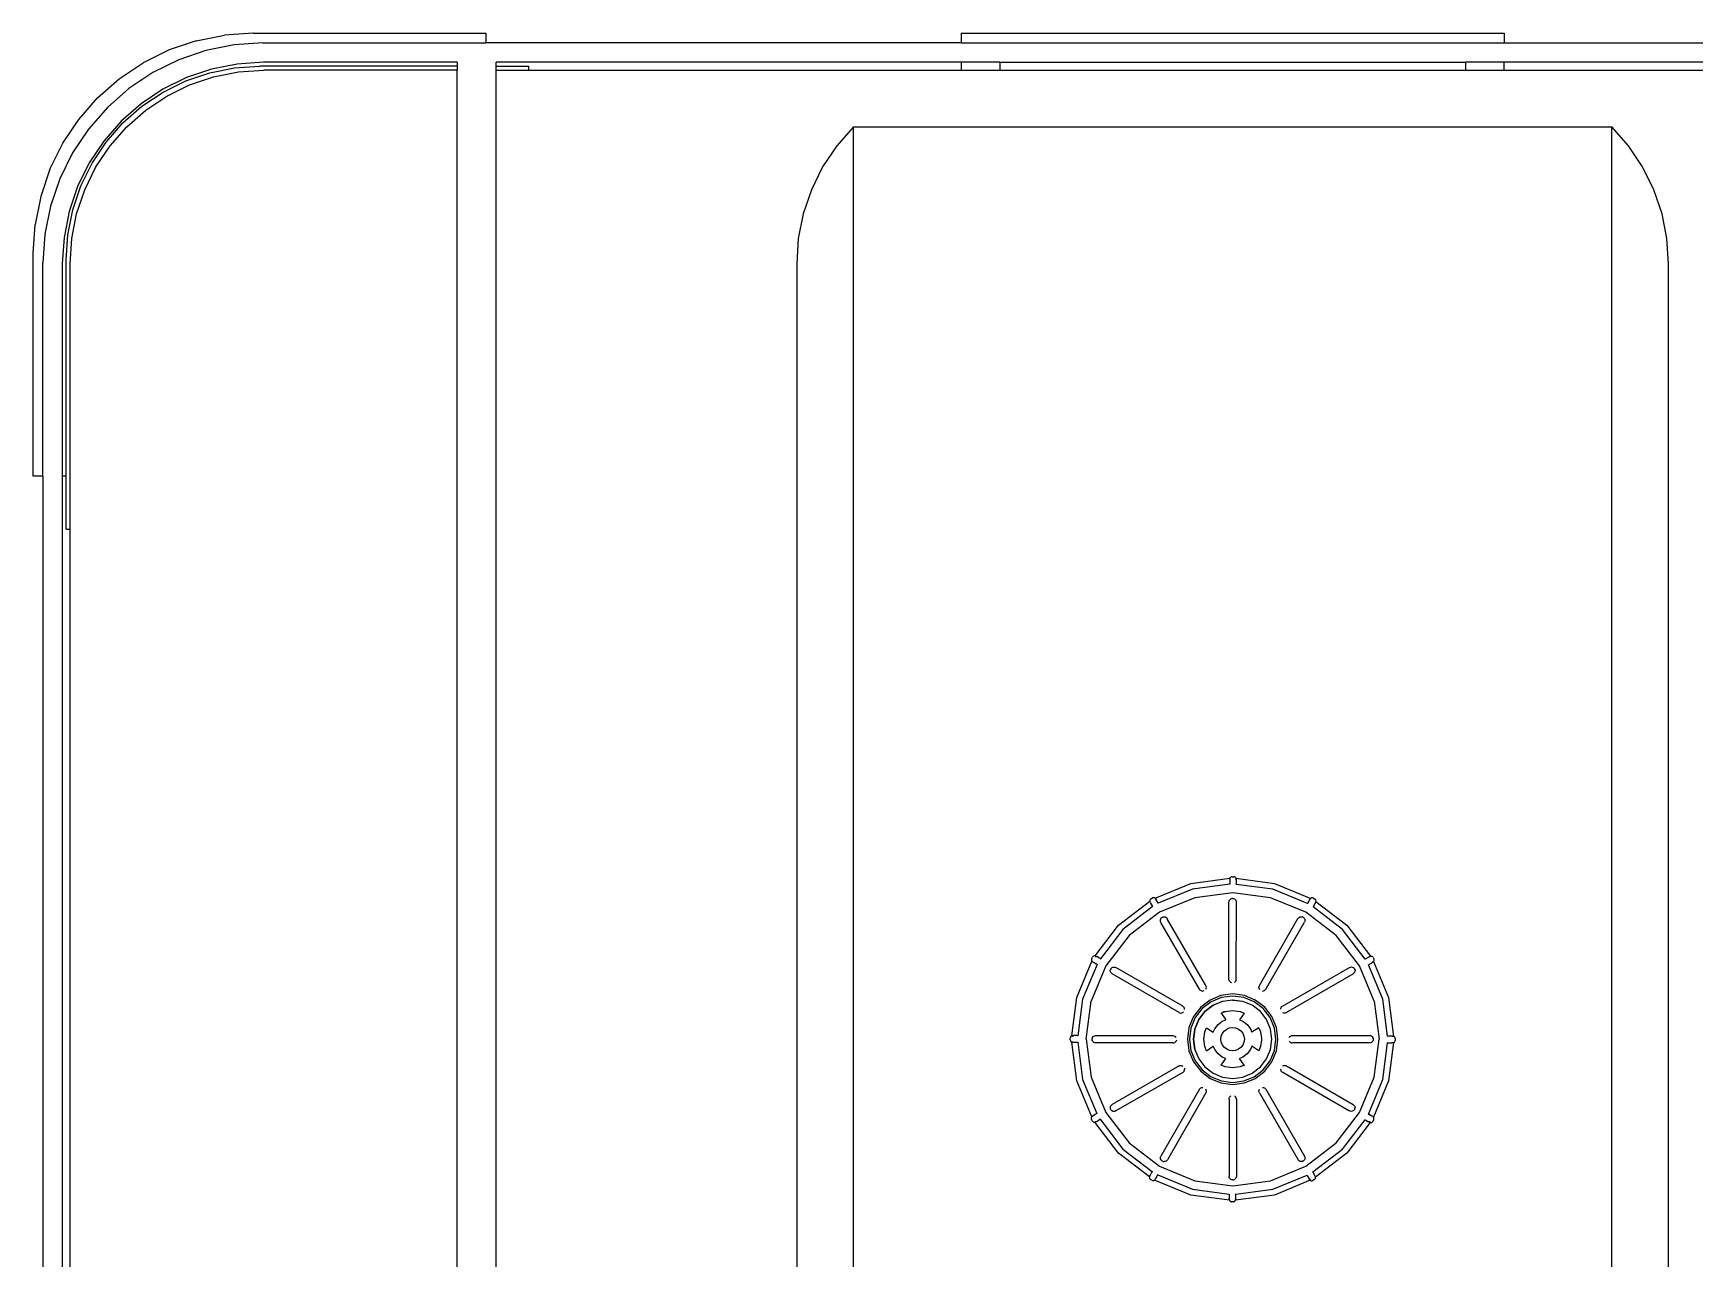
# Model space of a CAD drawing. Header units: metres. Extents: x -1.9 to 9.2, y 0.3 to 7.4.
# Drawn here: x 4.54 to 5.398, y 1.697 to 2.329 of the extents above; entities that cross this region are included whole.
import ezdxf

# ---------------------------------------------------------------- set-up
doc = ezdxf.new("R2010")
doc.units = ezdxf.units.M
doc.layers.add('Furniture', color=136, linetype='Continuous', lineweight=25, true_color=0x008080)

# ---------------------------------------------------------------- blocks, each defined once
blk = doc.blocks.new('Furniture - IBC')
at = {"layer": 'Furniture'}
for p, q in [((0.32457, 1.2252), (0.33914, 1.2281)), ((0.35396, 1.22907), (0.33914, 1.2281)), ((0.35396, 1.22907), (0.47396, 1.22907)), ((0.47396, 1.22907), (0.47396, 1.22407)), ((0.71928, 1.22907), (0.71928, 1.22407)), ((0.71928, 1.22907), (0.99955, 1.22907)), ((0.99955, 1.22907), (0.99955, 1.22407)), ((0.31051, 1.22043), (0.29719, 1.21386)), ((0.32457, 1.2252), (0.31051, 1.22043)), ((0.32957, 1.2202), (0.31551, 1.21543)), ((0.34414, 1.2231), (0.32957, 1.2202)), ((0.35896, 1.22407), (0.34414, 1.2231)), ((0.35896, 1.22407), (0.47396, 1.22407)), ((0.71928, 1.22407), (0.47396, 1.22407)), ((0.71928, 1.22407), (0.99955, 1.22407)), ((0.99955, 1.22407), (1.24487, 1.22407)), ((0.28484, 1.20561), (0.29719, 1.21386)), ((0.31551, 1.21543), (0.30219, 1.20886)), ((0.3324, 1.21053), (0.31954, 1.20616)), ((0.33153, 1.20866), (0.34436, 1.21121)), ((0.34573, 1.21318), (0.3324, 1.21053)), ((0.33353, 1.20666), (0.34636, 1.20921)), ((0.34436, 1.21121), (0.35742, 1.21207)), ((0.35928, 1.21407), (0.34573, 1.21318)), ((0.34636, 1.20921), (0.35942, 1.21007)), ((0.45928, 1.21207), (0.35742, 1.21207)), ((0.45928, 1.21407), (0.35928, 1.21407)), ((0.45928, 1.21007), (0.35942, 1.21007)), ((0.45928, 1.21407), (0.45928, 1.21207)), ((0.45928, 1.21207), (0.45928, 1.21007)), ((0.45928, 0.21007), (0.45928, 1.21007)), ((0.71928, 1.21407), (0.47928, 1.21407)), ((0.47928, 1.21207), (0.47928, 1.21407)), ((0.47928, 1.21207), (0.49622, 1.21207)), ((0.47928, 1.21007), (0.47928, 1.21207)), ((0.47928, 1.21007), (0.49622, 1.21007)), ((0.47928, 0.21007), (0.47928, 1.21007)), ((0.49622, 1.21007), (0.49622, 1.21207)), ((0.49622, 1.21007), (0.71928, 1.21007)), ((0.71928, 1.21407), (0.71928, 1.21007)), ((0.73928, 1.21407), (0.71928, 1.21407)), ((0.71928, 1.21007), (0.73928, 1.21007)), ((0.73928, 1.21407), (0.97955, 1.21407)), ((0.73928, 1.21407), (0.73928, 1.21007)), ((0.73928, 1.21007), (0.97955, 1.21007)), ((0.97955, 1.21407), (0.97955, 1.21007)), ((0.99955, 1.21407), (0.97955, 1.21407)), ((0.97955, 1.21007), (0.99955, 1.21007)), ((0.99955, 1.21007), (0.99955, 1.21407)), ((1.23955, 1.21407), (0.99955, 1.21407)), ((0.99955, 1.21007), (1.22262, 1.21007)), ((0.27367, 1.19581), (0.28484, 1.20561)), ((0.28984, 1.20061), (0.27867, 1.19081)), ((0.30219, 1.20886), (0.28984, 1.20061)), ((0.31954, 1.20616), (0.30735, 1.20015)), ((0.30742, 1.19867), (0.31915, 1.20446)), ((0.30942, 1.19667), (0.32115, 1.20246)), ((0.31915, 1.20446), (0.33153, 1.20866)), ((0.32115, 1.20246), (0.33353, 1.20666)), ((0.26388, 1.18465), (0.27367, 1.19581)), ((0.29605, 1.1926), (0.28584, 1.18365)), ((0.30735, 1.20015), (0.29605, 1.1926)), ((0.29654, 1.1914), (0.30742, 1.19867)), ((0.29854, 1.1894), (0.30942, 1.19667)), ((0.25563, 1.1723), (0.26388, 1.18465)), ((0.27867, 1.19081), (0.26888, 1.17965)), ((0.28584, 1.18365), (0.27688, 1.17343)), ((0.28671, 1.18278), (0.29654, 1.1914)), ((0.28871, 1.18078), (0.29854, 1.1894)), ((0.26888, 1.17965), (0.26063, 1.1673)), ((0.27808, 1.17294), (0.28671, 1.18278)), ((0.28008, 1.17094), (0.28871, 1.18078)), ((0.66371, 1.18078), (0.65508, 1.17094)), ((0.66371, 0.23936), (0.66371, 1.18078)), ((0.66371, 1.18078), (1.05513, 1.18078)), ((1.05513, 0.23936), (1.05513, 1.18078)), ((1.06375, 1.17094), (1.05513, 1.18078)), ((0.24906, 1.15898), (0.25563, 1.1723)), ((0.26063, 1.1673), (0.25406, 1.15398)), ((0.27688, 1.17343), (0.26933, 1.16213)), ((0.27081, 1.16207), (0.27808, 1.17294)), ((0.27281, 1.16007), (0.28008, 1.17094)), ((0.65508, 1.17094), (0.64781, 1.16007)), ((1.07102, 1.16007), (1.06375, 1.17094)), ((0.24906, 1.15898), (0.24428, 1.14491)), ((0.26933, 1.16213), (0.26332, 1.14995)), ((0.26503, 1.15034), (0.27081, 1.16207)), ((0.26703, 1.14834), (0.27281, 1.16007)), ((0.64781, 1.16007), (0.64203, 1.14834)), ((1.0768, 1.14834), (1.07102, 1.16007)), ((0.25406, 1.15398), (0.24928, 1.13991)), ((0.26332, 1.14995), (0.25895, 1.13708)), ((0.26082, 1.13795), (0.26503, 1.15034)), ((0.24428, 1.14491), (0.24139, 1.13035)), ((0.26282, 1.13595), (0.26703, 1.14834)), ((0.64203, 1.14834), (0.63782, 1.13595)), ((1.08101, 1.13595), (1.0768, 1.14834)), ((0.24928, 1.13991), (0.24639, 1.12535)), ((0.25895, 1.13708), (0.2563, 1.12376)), ((0.25827, 1.12512), (0.26082, 1.13795)), ((0.26027, 1.12312), (0.26282, 1.13595)), ((0.63782, 1.13595), (0.63527, 1.12312)), ((1.08356, 1.12312), (1.08101, 1.13595)), ((0.24042, 1.11553), (0.24139, 1.13035)), ((0.24639, 1.12535), (0.24542, 1.11053)), ((0.2563, 1.12376), (0.25542, 1.1102)), ((0.25742, 1.11207), (0.25827, 1.12512)), ((0.24042, 1.00053), (0.24042, 1.11553)), ((0.25942, 1.11007), (0.26027, 1.12312)), ((0.63527, 1.12312), (0.63442, 1.11007)), ((1.08442, 1.11007), (1.08356, 1.12312)), ((0.24542, 1.00053), (0.24542, 1.11053)), ((0.25542, 1.1102), (0.25542, 1.00053)), ((0.25742, 1.00053), (0.25742, 1.11207)), ((0.25942, 0.97327), (0.25942, 1.11007)), ((0.63442, 1.11007), (0.63442, 0.31007)), ((1.08442, 0.31007), (1.08442, 1.11007)), ((0.24542, 1.00053), (0.24042, 1.00053)), ((0.24542, 1.00053), (0.24542, 0.41961)), ((0.25742, 1.00053), (0.25542, 1.00053)), ((0.25542, 1.00053), (0.25542, 0.41961)), ((0.25742, 0.97327), (0.25742, 1.00053)), ((0.25742, 0.97327), (0.25942, 0.97327)), ((0.25942, 0.44601), (0.25942, 0.97327)), ((0.81941, 0.78279), (0.8379, 0.79045)), ((0.8379, 0.79045), (0.858, 0.7931)), ((0.85789, 0.79), (0.8387, 0.78747)), ((0.85789, 0.79259), (0.85793, 0.79292)), ((0.85789, 0.79259), (0.85789, 0.79229)), ((0.85789, 0.79229), (0.85793, 0.79219)), ((0.85793, 0.79219), (0.85789, 0.7921)), ((0.85789, 0.7921), (0.85789, 0.79)), ((0.85789, 0.79), (0.85798, 0.79001)), ((0.858, 0.7931), (0.85793, 0.79292)), ((0.85805, 0.79324), (0.858, 0.7931)), ((0.858, 0.7931), (0.85805, 0.7931)), ((0.85826, 0.79351), (0.85805, 0.79324)), ((0.85852, 0.79371), (0.85826, 0.79351)), ((0.85882, 0.79383), (0.85852, 0.79371)), ((0.85915, 0.79387), (0.85882, 0.79383)), ((0.85915, 0.79387), (0.86002, 0.79387)), ((0.86034, 0.79383), (0.86002, 0.79387)), ((0.86065, 0.79371), (0.86034, 0.79383)), ((0.86091, 0.79351), (0.86065, 0.79371)), ((0.86111, 0.79324), (0.86091, 0.79351)), ((0.86091, 0.79309), (0.86098, 0.79309)), ((0.86091, 0.79276), (0.86111, 0.7925)), ((0.86115, 0.79306), (0.86111, 0.79324)), ((0.86111, 0.7925), (0.86123, 0.79219)), ((0.86123, 0.79292), (0.86115, 0.79306)), ((0.86115, 0.79306), (0.88099, 0.79045)), ((0.86128, 0.78996), (0.86119, 0.78997)), ((0.86123, 0.79292), (0.86128, 0.79259)), ((0.86128, 0.79229), (0.86123, 0.79219)), ((0.86123, 0.79219), (0.86128, 0.7921)), ((0.86128, 0.79259), (0.86128, 0.79229)), ((0.86128, 0.7921), (0.86128, 0.78996)), ((0.88019, 0.78747), (0.86128, 0.78996)), ((0.88099, 0.79045), (0.89972, 0.78269)), ((0.80058, 0.76891), (0.81667, 0.78125)), ((0.81669, 0.78173), (0.81664, 0.78141)), ((0.81664, 0.78141), (0.81667, 0.78125)), ((0.81667, 0.78125), (0.81671, 0.78128)), ((0.81667, 0.78125), (0.8167, 0.78106)), ((0.81681, 0.78204), (0.81669, 0.78173)), ((0.81682, 0.78076), (0.8167, 0.78106)), ((0.81701, 0.7823), (0.81681, 0.78204)), ((0.81682, 0.78076), (0.81697, 0.78049)), ((0.81697, 0.78049), (0.81706, 0.78043)), ((0.81727, 0.7825), (0.81701, 0.7823)), ((0.81706, 0.78043), (0.81707, 0.78033)), ((0.81707, 0.78033), (0.81812, 0.77851)), ((0.81727, 0.7825), (0.81803, 0.78293)), ((0.81833, 0.78306), (0.81803, 0.78293)), ((0.81866, 0.7831), (0.81833, 0.78306)), ((0.81898, 0.78306), (0.81866, 0.7831)), ((0.81929, 0.78293), (0.81898, 0.78306)), ((0.81919, 0.7827), (0.81925, 0.78273)), ((0.81941, 0.78279), (0.81929, 0.78293)), ((0.81936, 0.78241), (0.81966, 0.78228)), ((0.81956, 0.78271), (0.81941, 0.78279)), ((0.81956, 0.78271), (0.81976, 0.78245)), ((0.81966, 0.78228), (0.81992, 0.78208)), ((0.81976, 0.78245), (0.81991, 0.78219)), ((0.81991, 0.78219), (0.81992, 0.78208)), ((0.81992, 0.78208), (0.82, 0.78203)), ((0.82081, 0.78063), (0.82, 0.78203)), ((0.82107, 0.78017), (0.82081, 0.78063)), ((0.8387, 0.78747), (0.82107, 0.78017)), ((0.83987, 0.78308), (0.82164, 0.77553)), ((0.85944, 0.78566), (0.83987, 0.78308)), ((0.85752, 0.78077), (0.85759, 0.78127)), ((0.85753, 0.74093), (0.85752, 0.78077)), ((0.85759, 0.78127), (0.85778, 0.78172)), ((0.85778, 0.78172), (0.85808, 0.78212)), ((0.85808, 0.78212), (0.85847, 0.78242)), ((0.85847, 0.78242), (0.85893, 0.78261)), ((0.859, 0.78262), (0.85893, 0.78261)), ((0.85897, 0.78261), (0.859, 0.78262)), ((0.85942, 0.78267), (0.859, 0.78262)), ((0.85942, 0.78267), (0.8597, 0.78264)), ((0.87901, 0.78308), (0.85944, 0.78566)), ((0.8597, 0.78264), (0.85985, 0.78262)), ((0.85992, 0.78261), (0.85985, 0.78262)), ((0.85988, 0.78261), (0.85992, 0.78261)), ((0.85992, 0.78261), (0.86037, 0.78242)), ((0.86037, 0.78242), (0.86077, 0.78212)), ((0.86077, 0.78212), (0.86107, 0.78172)), ((0.86107, 0.78172), (0.86126, 0.78127)), ((0.86126, 0.78127), (0.86133, 0.78077)), ((0.86132, 0.74093), (0.86133, 0.78077)), ((0.89725, 0.77553), (0.87901, 0.78308)), ((0.89807, 0.78006), (0.88019, 0.78747)), ((0.89912, 0.78189), (0.89807, 0.78006)), ((0.8992, 0.78194), (0.89912, 0.78189)), ((0.89921, 0.78205), (0.8992, 0.78194)), ((0.89937, 0.78231), (0.89921, 0.78205)), ((0.89937, 0.78231), (0.89957, 0.78257)), ((0.89972, 0.78269), (0.89957, 0.78257)), ((0.89984, 0.78279), (0.89972, 0.78269)), ((0.89972, 0.78269), (0.89977, 0.78267)), ((0.90014, 0.78292), (0.89984, 0.78279)), ((0.90047, 0.78296), (0.90014, 0.78292)), ((0.9008, 0.78292), (0.90047, 0.78296)), ((0.9011, 0.78279), (0.9008, 0.78292)), ((0.9011, 0.78279), (0.90185, 0.78236)), ((0.90211, 0.78216), (0.90185, 0.78236)), ((0.90207, 0.78094), (0.90211, 0.78062)), ((0.90211, 0.78062), (0.90207, 0.78029)), ((0.90215, 0.78035), (0.90207, 0.78029)), ((0.90231, 0.78189), (0.90211, 0.78216)), ((0.9023, 0.78062), (0.90215, 0.78035)), ((0.90224, 0.78124), (0.90229, 0.78119)), ((0.90243, 0.78092), (0.9023, 0.78062)), ((0.90244, 0.78159), (0.90231, 0.78189)), ((0.90243, 0.78109), (0.90248, 0.78126)), ((0.90243, 0.78092), (0.90243, 0.78109)), ((0.90243, 0.78109), (0.9183, 0.76891)), ((0.90248, 0.78126), (0.90244, 0.78159)), ((0.81812, 0.77851), (0.80276, 0.76672)), ((0.82164, 0.77553), (0.80598, 0.76351)), ((0.81812, 0.77851), (0.8182, 0.77857)), ((0.821, 0.78014), (0.82107, 0.78017)), ((0.82216, 0.77129), (0.82223, 0.77178)), ((0.82223, 0.77178), (0.82242, 0.77224)), ((0.82242, 0.77224), (0.82272, 0.77263)), ((0.82277, 0.77268), (0.82272, 0.77263)), ((0.82275, 0.77265), (0.82277, 0.77268)), ((0.82311, 0.77293), (0.82277, 0.77268)), ((0.82311, 0.77293), (0.82337, 0.77304)), ((0.82337, 0.77304), (0.82351, 0.77311)), ((0.82357, 0.77312), (0.82351, 0.77311)), ((0.82354, 0.77311), (0.82357, 0.77312)), ((0.82357, 0.77312), (0.82406, 0.77319)), ((0.82406, 0.77319), (0.82456, 0.77312)), ((0.82456, 0.77312), (0.82501, 0.77294)), ((0.82501, 0.77294), (0.82541, 0.77263)), ((0.82541, 0.77263), (0.82571, 0.77224)), ((0.84563, 0.73773), (0.82571, 0.77224)), ((0.87322, 0.73775), (0.89314, 0.77226)), ((0.89314, 0.77226), (0.89344, 0.77265)), ((0.89344, 0.77265), (0.89384, 0.77295)), ((0.89384, 0.77295), (0.8943, 0.77314)), ((0.8943, 0.77314), (0.89479, 0.77321)), ((0.89479, 0.77321), (0.89527, 0.77314)), ((0.89535, 0.77312), (0.89527, 0.77314)), ((0.89531, 0.77313), (0.89535, 0.77312)), ((0.89574, 0.77295), (0.89535, 0.77312)), ((0.89574, 0.77295), (0.89596, 0.77278)), ((0.89596, 0.77278), (0.89608, 0.7727)), ((0.89613, 0.77265), (0.89608, 0.7727)), ((0.8961, 0.77267), (0.89613, 0.77265)), ((0.89613, 0.77265), (0.89643, 0.77225)), ((0.89643, 0.77225), (0.89662, 0.7718)), ((0.89662, 0.7718), (0.89669, 0.77131)), ((0.91291, 0.76351), (0.89725, 0.77553)), ((0.89816, 0.78003), (0.89807, 0.78006)), ((0.90099, 0.77834), (0.90092, 0.77839)), ((0.90206, 0.78019), (0.90099, 0.77834)), ((0.91612, 0.76672), (0.90099, 0.77834)), ((0.90207, 0.78029), (0.90206, 0.78019)), ((0.7884, 0.75304), (0.80058, 0.76891)), ((0.80276, 0.76672), (0.79115, 0.75159)), ((0.80598, 0.76351), (0.79396, 0.74785)), ((0.82223, 0.7708), (0.82216, 0.77129)), ((0.82242, 0.77034), (0.82223, 0.7708)), ((0.84234, 0.73584), (0.82242, 0.77034)), ((0.87651, 0.73585), (0.89644, 0.77036)), ((0.89663, 0.77081), (0.89644, 0.77036)), ((0.89669, 0.77131), (0.89663, 0.77081)), ((0.92492, 0.74785), (0.91291, 0.76351)), ((0.9279, 0.75137), (0.91612, 0.76672)), ((0.9183, 0.76891), (0.93065, 0.75282)), ((0.77904, 0.73159), (0.7868, 0.75032)), ((0.78943, 0.74868), (0.78202, 0.73079)), ((0.79396, 0.74785), (0.78641, 0.72962)), ((0.78657, 0.7514), (0.78653, 0.75108)), ((0.78653, 0.75108), (0.78657, 0.75075)), ((0.7867, 0.75171), (0.78657, 0.7514)), ((0.78657, 0.75075), (0.7867, 0.75045)), ((0.7867, 0.75171), (0.78713, 0.75246)), ((0.7867, 0.75045), (0.7868, 0.75032)), ((0.7868, 0.75032), (0.78682, 0.75038)), ((0.7868, 0.75032), (0.78692, 0.75018)), ((0.78718, 0.74997), (0.78692, 0.75018)), ((0.78733, 0.75272), (0.78713, 0.75246)), ((0.78718, 0.74997), (0.78744, 0.74982)), ((0.78759, 0.75292), (0.78733, 0.75272)), ((0.78744, 0.74982), (0.78755, 0.74981)), ((0.78755, 0.74981), (0.7876, 0.74973)), ((0.7879, 0.75305), (0.78759, 0.75292)), ((0.7876, 0.74973), (0.789, 0.74892)), ((0.78822, 0.75309), (0.7879, 0.75305)), ((0.7884, 0.75304), (0.78822, 0.75309)), ((0.78826, 0.75284), (0.7883, 0.7529)), ((0.78857, 0.75304), (0.7884, 0.75304)), ((0.78855, 0.75267), (0.78887, 0.75272)), ((0.78857, 0.75304), (0.78887, 0.75291)), ((0.78887, 0.75291), (0.78914, 0.75276)), ((0.78887, 0.75272), (0.7892, 0.75267)), ((0.78942, 0.74873), (0.789, 0.74892)), ((0.78914, 0.75276), (0.7892, 0.75267)), ((0.7892, 0.75267), (0.7893, 0.75267)), ((0.79069, 0.75186), (0.7893, 0.75267)), ((0.78942, 0.74873), (0.78946, 0.74876)), ((0.78942, 0.74873), (0.78943, 0.74868)), ((0.79115, 0.75159), (0.79069, 0.75186)), ((0.7911, 0.75153), (0.79111, 0.75157)), ((0.79111, 0.75157), (0.79115, 0.75159)), ((0.79654, 0.74635), (0.79637, 0.74595)), ((0.79654, 0.74635), (0.79671, 0.74657)), ((0.79671, 0.74657), (0.79679, 0.74669)), ((0.79684, 0.74674), (0.79679, 0.74669)), ((0.79682, 0.74671), (0.79684, 0.74674)), ((0.79684, 0.74674), (0.79723, 0.74704)), ((0.79723, 0.74704), (0.79769, 0.74723)), ((0.79769, 0.74723), (0.79818, 0.7473)), ((0.79818, 0.7473), (0.79867, 0.74723)), ((0.79867, 0.74723), (0.79913, 0.74704)), ((0.83364, 0.72712), (0.79913, 0.74704)), ((0.88523, 0.72715), (0.91973, 0.74707)), ((0.91973, 0.74707), (0.92019, 0.74726)), ((0.92019, 0.74726), (0.92068, 0.74733)), ((0.92068, 0.74733), (0.92117, 0.74726)), ((0.92117, 0.74726), (0.92163, 0.74707)), ((0.92163, 0.74707), (0.92202, 0.74677)), ((0.92207, 0.74672), (0.92202, 0.74677)), ((0.92205, 0.74674), (0.92207, 0.74672)), ((0.92233, 0.74637), (0.92207, 0.74672)), ((0.92233, 0.74637), (0.92243, 0.74612)), ((0.92243, 0.74612), (0.9225, 0.74598)), ((0.93248, 0.72962), (0.92492, 0.74785)), ((0.92973, 0.75242), (0.9279, 0.75137)), ((0.92796, 0.75129), (0.9279, 0.75137)), ((0.92954, 0.74849), (0.92957, 0.74846)), ((0.93142, 0.74949), (0.92957, 0.74841)), ((0.92957, 0.74841), (0.92957, 0.74846)), ((0.93687, 0.73079), (0.92957, 0.74841)), ((0.92982, 0.75243), (0.92973, 0.75242)), ((0.92989, 0.75251), (0.92982, 0.75243)), ((0.93015, 0.75267), (0.92989, 0.75251)), ((0.93015, 0.75267), (0.93045, 0.75279)), ((0.93065, 0.75282), (0.93045, 0.75279)), ((0.9308, 0.75285), (0.93065, 0.75282)), ((0.93065, 0.75282), (0.93068, 0.75278)), ((0.93112, 0.7528), (0.9308, 0.75285)), ((0.93143, 0.75268), (0.93112, 0.7528)), ((0.93148, 0.74957), (0.93142, 0.74949)), ((0.93169, 0.75248), (0.93143, 0.75268)), ((0.93168, 0.74983), (0.93148, 0.74957)), ((0.93158, 0.74958), (0.93148, 0.74957)), ((0.93185, 0.74973), (0.93158, 0.74958)), ((0.9318, 0.75013), (0.93168, 0.74983)), ((0.93189, 0.75222), (0.93169, 0.75248)), ((0.93211, 0.74993), (0.93185, 0.74973)), ((0.93189, 0.75222), (0.93233, 0.75146)), ((0.9321, 0.7503), (0.93212, 0.75024)), ((0.93211, 0.74993), (0.93219, 0.75008)), ((0.93219, 0.75008), (0.93233, 0.7502)), ((0.93219, 0.75008), (0.93985, 0.73159)), ((0.93245, 0.75116), (0.93233, 0.75146)), ((0.93233, 0.7502), (0.93245, 0.75051)), ((0.93249, 0.75083), (0.93245, 0.75116)), ((0.93245, 0.75051), (0.93249, 0.75083)), ((0.79628, 0.74539), (0.79635, 0.74588)), ((0.79635, 0.7449), (0.79628, 0.74539)), ((0.79637, 0.74595), (0.79635, 0.74588)), ((0.79654, 0.74444), (0.79635, 0.7449)), ((0.79636, 0.74592), (0.79637, 0.74595)), ((0.79684, 0.74405), (0.79654, 0.74444)), ((0.79723, 0.74375), (0.79684, 0.74405)), ((0.83174, 0.72383), (0.79723, 0.74375)), ((0.84582, 0.73728), (0.84563, 0.73773)), ((0.85759, 0.74044), (0.85753, 0.74093)), ((0.85778, 0.73998), (0.85759, 0.74044)), ((0.85808, 0.73959), (0.85778, 0.73998)), ((0.85808, 0.73959), (0.85848, 0.73929)), ((0.85893, 0.7391), (0.85848, 0.73929)), ((0.86037, 0.73929), (0.86076, 0.73959)), ((0.86076, 0.73959), (0.86107, 0.73998)), ((0.86107, 0.73998), (0.86126, 0.74044)), ((0.86126, 0.74044), (0.86132, 0.74093)), ((0.87303, 0.73729), (0.87322, 0.73775)), ((0.88713, 0.72386), (0.92163, 0.74378)), ((0.92203, 0.74408), (0.92163, 0.74378)), ((0.92233, 0.74447), (0.92203, 0.74408)), ((0.92252, 0.74493), (0.92233, 0.74447)), ((0.92252, 0.74592), (0.9225, 0.74598)), ((0.9225, 0.74595), (0.92252, 0.74592)), ((0.92252, 0.74592), (0.92258, 0.74542)), ((0.92258, 0.74542), (0.92252, 0.74493)), ((0.77643, 0.71176), (0.77904, 0.73159)), ((0.78202, 0.73079), (0.77953, 0.71188)), ((0.78383, 0.71005), (0.78641, 0.72962)), ((0.84264, 0.73544), (0.84234, 0.73584)), ((0.84264, 0.73544), (0.84304, 0.73514)), ((0.84777, 0.73026), (0.84293, 0.72655)), ((0.84304, 0.73514), (0.8435, 0.73495)), ((0.8435, 0.73495), (0.84399, 0.73489)), ((0.84829, 0.72936), (0.84367, 0.72582)), ((0.84448, 0.73495), (0.84399, 0.73489)), ((0.84562, 0.73583), (0.84581, 0.73629)), ((0.84581, 0.73629), (0.84588, 0.73678)), ((0.84588, 0.73678), (0.84582, 0.73728)), ((0.8534, 0.7326), (0.84777, 0.73026)), ((0.85367, 0.73159), (0.84829, 0.72936)), ((0.8493, 0.72759), (0.85418, 0.72962)), ((0.85421, 0.72958), (0.84933, 0.72756)), ((0.85944, 0.73339), (0.8534, 0.7326)), ((0.85944, 0.73235), (0.85367, 0.73159)), ((0.85418, 0.72962), (0.85942, 0.73031)), ((0.85944, 0.73027), (0.85421, 0.72958)), ((0.85942, 0.73031), (0.85944, 0.73027)), ((0.86548, 0.7326), (0.85944, 0.73339)), ((0.86521, 0.73159), (0.85944, 0.73235)), ((0.86467, 0.72958), (0.85944, 0.73027)), ((0.85944, 0.73027), (0.86465, 0.72962)), ((0.86465, 0.72962), (0.86467, 0.72958)), ((0.86953, 0.72759), (0.86467, 0.72958)), ((0.87059, 0.72936), (0.86521, 0.73159)), ((0.87111, 0.73026), (0.86548, 0.7326)), ((0.87521, 0.72582), (0.87059, 0.72936)), ((0.87595, 0.72655), (0.87111, 0.73026)), ((0.87297, 0.7368), (0.87303, 0.73729)), ((0.87304, 0.73631), (0.87297, 0.7368)), ((0.87323, 0.73585), (0.87304, 0.73631)), ((0.87352, 0.73546), (0.87323, 0.73585)), ((0.87486, 0.73491), (0.87536, 0.73497)), ((0.87536, 0.73497), (0.87582, 0.73516)), ((0.87582, 0.73516), (0.87621, 0.73546)), ((0.87621, 0.73546), (0.87651, 0.73585)), ((0.93248, 0.72962), (0.93505, 0.71005)), ((0.93939, 0.7116), (0.93687, 0.73079)), ((0.93985, 0.73159), (0.94249, 0.71149)), ((0.83174, 0.72383), (0.8322, 0.72364)), ((0.8322, 0.72364), (0.83269, 0.72358)), ((0.83269, 0.72358), (0.83318, 0.72364)), ((0.83318, 0.72364), (0.83364, 0.72384)), ((0.83364, 0.72712), (0.83403, 0.72682)), ((0.83403, 0.72413), (0.83364, 0.72384)), ((0.83433, 0.72642), (0.83403, 0.72682)), ((0.83452, 0.72596), (0.83433, 0.72642)), ((0.83458, 0.72547), (0.83452, 0.72596)), ((0.83923, 0.72172), (0.83689, 0.71609)), ((0.84012, 0.7212), (0.8379, 0.71582)), ((0.84293, 0.72655), (0.83923, 0.72172)), ((0.84367, 0.72582), (0.84012, 0.7212)), ((0.84189, 0.72019), (0.84511, 0.72438)), ((0.84514, 0.72434), (0.84193, 0.72016)), ((0.84511, 0.72438), (0.8493, 0.72759)), ((0.84933, 0.72756), (0.84514, 0.72434)), ((0.85347, 0.72352), (0.85558, 0.72439)), ((0.85347, 0.72352), (0.85586, 0.72004)), ((0.85436, 0.72407), (0.85513, 0.72429)), ((0.85492, 0.72431), (0.85555, 0.72448)), ((0.85549, 0.72454), (0.85553, 0.72455)), ((0.85558, 0.72439), (0.85942, 0.7249)), ((0.85942, 0.7249), (0.86325, 0.72439)), ((0.86536, 0.72352), (0.86298, 0.72004)), ((0.86325, 0.72439), (0.86536, 0.72352)), ((0.86955, 0.72756), (0.86953, 0.72759)), ((0.87373, 0.72438), (0.86955, 0.72756)), ((0.87374, 0.72434), (0.87373, 0.72438)), ((0.87694, 0.72019), (0.87374, 0.72434)), ((0.87876, 0.7212), (0.87521, 0.72582)), ((0.87966, 0.72172), (0.87595, 0.72655)), ((0.88099, 0.71582), (0.87876, 0.7212)), ((0.88199, 0.71609), (0.87966, 0.72172)), ((0.88428, 0.7255), (0.88435, 0.72599)), ((0.88435, 0.72599), (0.88453, 0.72645)), ((0.88453, 0.72645), (0.88484, 0.72685)), ((0.88484, 0.72685), (0.88523, 0.72715)), ((0.88523, 0.72387), (0.88569, 0.72367)), ((0.88569, 0.72367), (0.88618, 0.72361)), ((0.88618, 0.72361), (0.88667, 0.72367)), ((0.88667, 0.72367), (0.88713, 0.72386)), ((0.77643, 0.71176), (0.77624, 0.71172)), ((0.77657, 0.71184), (0.77643, 0.71176)), ((0.77657, 0.71184), (0.77689, 0.71189)), ((0.77689, 0.71189), (0.7772, 0.71189)), ((0.77699, 0.71172), (0.7773, 0.71184)), ((0.7772, 0.71189), (0.7773, 0.71184)), ((0.7773, 0.71184), (0.77738, 0.71189)), ((0.779, 0.71189), (0.77738, 0.71189)), ((0.77953, 0.71188), (0.779, 0.71189)), ((0.77953, 0.71188), (0.77952, 0.7118)), ((0.78777, 0.71168), (0.78822, 0.71187)), ((0.78822, 0.71187), (0.78871, 0.71193)), ((0.78871, 0.71193), (0.82856, 0.71193)), ((0.82856, 0.71193), (0.82905, 0.71186)), ((0.82905, 0.71186), (0.82951, 0.71167)), ((0.83689, 0.71609), (0.8361, 0.71005)), ((0.8379, 0.71582), (0.83714, 0.71005)), ((0.83918, 0.71007), (0.83987, 0.71531)), ((0.83991, 0.71528), (0.83922, 0.71005)), ((0.83987, 0.71531), (0.84189, 0.72019)), ((0.84193, 0.72016), (0.83991, 0.71528)), ((0.84459, 0.71007), (0.84509, 0.71391)), ((0.84509, 0.71391), (0.84596, 0.71601)), ((0.84596, 0.71601), (0.84944, 0.71363)), ((0.84944, 0.71363), (0.85018, 0.7154)), ((0.85018, 0.7154), (0.85187, 0.71761)), ((0.85187, 0.71761), (0.85408, 0.71931)), ((0.85358, 0.71163), (0.85418, 0.71309)), ((0.85408, 0.71931), (0.85586, 0.72004)), ((0.85418, 0.71309), (0.85514, 0.71434)), ((0.85514, 0.71434), (0.85639, 0.7153)), ((0.85639, 0.7153), (0.85785, 0.7159)), ((0.85785, 0.7159), (0.85942, 0.71611)), ((0.85942, 0.71611), (0.86098, 0.7159)), ((0.86098, 0.7159), (0.86244, 0.7153)), ((0.86244, 0.7153), (0.86369, 0.71434)), ((0.86298, 0.72004), (0.86475, 0.71931)), ((0.86369, 0.71434), (0.86465, 0.71309)), ((0.86465, 0.71309), (0.86525, 0.71163)), ((0.86475, 0.71931), (0.86696, 0.71761)), ((0.86696, 0.71761), (0.86866, 0.7154)), ((0.86866, 0.7154), (0.86939, 0.71363)), ((0.87287, 0.71601), (0.86939, 0.71363)), ((0.87287, 0.71601), (0.87374, 0.71391)), ((0.87374, 0.71391), (0.87423, 0.71037)), ((0.87695, 0.72016), (0.87694, 0.72019)), ((0.87896, 0.71531), (0.87695, 0.72016)), ((0.87897, 0.71528), (0.87896, 0.71531)), ((0.87966, 0.71005), (0.87897, 0.71528)), ((0.88175, 0.71005), (0.88099, 0.71582)), ((0.88278, 0.71005), (0.88199, 0.71609)), ((0.88937, 0.71171), (0.88983, 0.7119)), ((0.88983, 0.7119), (0.89032, 0.71196)), ((0.89032, 0.71196), (0.93017, 0.71197)), ((0.93017, 0.71197), (0.93066, 0.7119)), ((0.93066, 0.7119), (0.93112, 0.71171)), ((0.77566, 0.71095), (0.77561, 0.71062)), ((0.77561, 0.70975), (0.77561, 0.71062)), ((0.77561, 0.70975), (0.77566, 0.70943)), ((0.77578, 0.71126), (0.77566, 0.71095)), ((0.77566, 0.70943), (0.77578, 0.70912)), ((0.77598, 0.71152), (0.77578, 0.71126)), ((0.77578, 0.70912), (0.77598, 0.70886)), ((0.77624, 0.71172), (0.77598, 0.71152)), ((0.77598, 0.70886), (0.77624, 0.70866)), ((0.77624, 0.70866), (0.77639, 0.70861)), ((0.77639, 0.70861), (0.77638, 0.70866)), ((0.77904, 0.6885), (0.77639, 0.70861)), ((0.77639, 0.70861), (0.77657, 0.70854)), ((0.7764, 0.71152), (0.7764, 0.71159)), ((0.77689, 0.70849), (0.77657, 0.70854)), ((0.77673, 0.71152), (0.77699, 0.71172)), ((0.77689, 0.70849), (0.7772, 0.70849)), ((0.7772, 0.70849), (0.7773, 0.70854)), ((0.7773, 0.70854), (0.77738, 0.70849)), ((0.77738, 0.70849), (0.77949, 0.70849)), ((0.77949, 0.70849), (0.77948, 0.70859)), ((0.77949, 0.70849), (0.78202, 0.6893)), ((0.78383, 0.71005), (0.78641, 0.69048)), ((0.78682, 0.71003), (0.78685, 0.71031)), ((0.78682, 0.71003), (0.78686, 0.7096)), ((0.78685, 0.71031), (0.78686, 0.71046)), ((0.78688, 0.71052), (0.78686, 0.71046)), ((0.78686, 0.7096), (0.78688, 0.70953)), ((0.78688, 0.70958), (0.78686, 0.7096)), ((0.78688, 0.71052), (0.78707, 0.71098)), ((0.78688, 0.71049), (0.78688, 0.71052)), ((0.78707, 0.70908), (0.78688, 0.70953)), ((0.78707, 0.71098), (0.78737, 0.71138)), ((0.78737, 0.70869), (0.78707, 0.70908)), ((0.78737, 0.71138), (0.78777, 0.71168)), ((0.78777, 0.70838), (0.78737, 0.70869)), ((0.78822, 0.70819), (0.78777, 0.70838)), ((0.78871, 0.70813), (0.78822, 0.70819)), ((0.82856, 0.70813), (0.78871, 0.70813)), ((0.82856, 0.70813), (0.82905, 0.7082)), ((0.82905, 0.7082), (0.82951, 0.70839)), ((0.82951, 0.71167), (0.8299, 0.71137)), ((0.82951, 0.70839), (0.8299, 0.70869)), ((0.8302, 0.71098), (0.8299, 0.71137)), ((0.8299, 0.70869), (0.8302, 0.70909)), ((0.83039, 0.70954), (0.8302, 0.70909)), ((0.8361, 0.71005), (0.83689, 0.70401)), ((0.83689, 0.70401), (0.83923, 0.69838)), ((0.83714, 0.71005), (0.8379, 0.70427)), ((0.8379, 0.70427), (0.84012, 0.6989)), ((0.83922, 0.71005), (0.83918, 0.71007)), ((0.83922, 0.71005), (0.83991, 0.70482)), ((0.83987, 0.70483), (0.83922, 0.71005)), ((0.83991, 0.70482), (0.83987, 0.70483)), ((0.83991, 0.70482), (0.84189, 0.69995)), ((0.84509, 0.70623), (0.84459, 0.71007)), ((0.84596, 0.70413), (0.84509, 0.70623)), ((0.84596, 0.70413), (0.84944, 0.70651)), ((0.85018, 0.70473), (0.84944, 0.70651)), ((0.85187, 0.70252), (0.85018, 0.70473)), ((0.85337, 0.71007), (0.85358, 0.71163)), ((0.85358, 0.7085), (0.85337, 0.71007)), ((0.85418, 0.70705), (0.85358, 0.7085)), ((0.85514, 0.7058), (0.85418, 0.70705)), ((0.85639, 0.70484), (0.85514, 0.7058)), ((0.85785, 0.70423), (0.85639, 0.70484)), ((0.85942, 0.70403), (0.85785, 0.70423)), ((0.86098, 0.70423), (0.85942, 0.70403)), ((0.86244, 0.70484), (0.86098, 0.70423)), ((0.86369, 0.7058), (0.86244, 0.70484)), ((0.86465, 0.70705), (0.86369, 0.7058)), ((0.86525, 0.7085), (0.86465, 0.70705)), ((0.86525, 0.71163), (0.86546, 0.71007)), ((0.86546, 0.71007), (0.86525, 0.7085)), ((0.86866, 0.70473), (0.86696, 0.70252)), ((0.86939, 0.70651), (0.86866, 0.70473)), ((0.87287, 0.70413), (0.86939, 0.70651)), ((0.87374, 0.70623), (0.87287, 0.70413)), ((0.87423, 0.70976), (0.87374, 0.70623)), ((0.87423, 0.71037), (0.87423, 0.71022)), ((0.87423, 0.71022), (0.87425, 0.71007)), ((0.87425, 0.71007), (0.87423, 0.70991)), ((0.87423, 0.70991), (0.87423, 0.70976)), ((0.87695, 0.69994), (0.87897, 0.70482)), ((0.87876, 0.6989), (0.88099, 0.70427)), ((0.87897, 0.70482), (0.87966, 0.71005)), ((0.87966, 0.69838), (0.88199, 0.70401)), ((0.88099, 0.70427), (0.88175, 0.71005)), ((0.88199, 0.70401), (0.88278, 0.71005)), ((0.88868, 0.71101), (0.88898, 0.7114)), ((0.88898, 0.70873), (0.88868, 0.70912)), ((0.88898, 0.7114), (0.88937, 0.71171)), ((0.88898, 0.70873), (0.88937, 0.70842)), ((0.88937, 0.70842), (0.88983, 0.70823)), ((0.88983, 0.70823), (0.89032, 0.70817)), ((0.93017, 0.70816), (0.89032, 0.70817)), ((0.93066, 0.70823), (0.93017, 0.70816)), ((0.93112, 0.70842), (0.93066, 0.70823)), ((0.93112, 0.71171), (0.93151, 0.71141)), ((0.93151, 0.70872), (0.93112, 0.70842)), ((0.93151, 0.71141), (0.93181, 0.71102)), ((0.93181, 0.70911), (0.93151, 0.70872)), ((0.932, 0.71056), (0.93181, 0.71102)), ((0.932, 0.70957), (0.93181, 0.70911)), ((0.93202, 0.71049), (0.932, 0.71056)), ((0.932, 0.71052), (0.93202, 0.71049)), ((0.932, 0.70957), (0.93202, 0.70964)), ((0.932, 0.70961), (0.932, 0.70957)), ((0.93206, 0.71006), (0.93202, 0.71049)), ((0.93203, 0.70979), (0.93202, 0.70964)), ((0.93206, 0.71006), (0.93203, 0.70979)), ((0.93248, 0.69048), (0.93505, 0.71005)), ((0.93687, 0.6893), (0.93936, 0.70822)), ((0.93936, 0.70822), (0.93937, 0.7083)), ((0.93936, 0.70822), (0.93988, 0.70821)), ((0.93939, 0.7116), (0.93941, 0.71151)), ((0.9415, 0.7116), (0.93939, 0.7116)), ((0.94246, 0.70834), (0.93985, 0.6885)), ((0.93988, 0.70821), (0.9415, 0.70821)), ((0.94158, 0.71156), (0.9415, 0.7116)), ((0.94158, 0.70825), (0.9415, 0.70821)), ((0.94168, 0.7116), (0.94158, 0.71156)), ((0.94189, 0.70838), (0.94158, 0.70825)), ((0.94168, 0.70821), (0.94158, 0.70825)), ((0.94199, 0.7116), (0.94168, 0.7116)), ((0.94199, 0.70821), (0.94168, 0.70821)), ((0.94215, 0.70858), (0.94189, 0.70838)), ((0.94199, 0.7116), (0.94231, 0.71156)), ((0.94231, 0.70825), (0.94199, 0.70821)), ((0.94249, 0.71149), (0.94231, 0.71156)), ((0.94231, 0.70825), (0.94246, 0.70834)), ((0.94246, 0.70834), (0.94264, 0.70838)), ((0.94249, 0.70858), (0.94248, 0.70852)), ((0.94249, 0.71149), (0.9425, 0.71143)), ((0.94264, 0.71143), (0.94249, 0.71149)), ((0.9429, 0.71123), (0.94264, 0.71143)), ((0.94264, 0.70838), (0.9429, 0.70858)), ((0.9431, 0.71097), (0.9429, 0.71123)), ((0.9429, 0.70858), (0.9431, 0.70884)), ((0.94322, 0.71067), (0.9431, 0.71097)), ((0.9431, 0.70884), (0.94322, 0.70914)), ((0.94327, 0.71034), (0.94322, 0.71067)), ((0.94322, 0.70914), (0.94327, 0.70947)), ((0.94327, 0.71034), (0.94327, 0.70947)), ((0.83176, 0.69624), (0.79725, 0.67632)), ((0.83176, 0.69624), (0.83221, 0.69642)), ((0.83221, 0.69642), (0.8327, 0.69649)), ((0.8327, 0.69649), (0.8332, 0.69642)), ((0.8332, 0.69642), (0.83365, 0.69623)), ((0.83453, 0.6941), (0.8346, 0.6946)), ((0.83454, 0.69508), (0.8346, 0.6946)), ((0.83923, 0.69838), (0.84293, 0.69354)), ((0.84012, 0.6989), (0.84367, 0.69428)), ((0.84189, 0.69995), (0.84193, 0.69994)), ((0.84193, 0.69994), (0.84511, 0.69576)), ((0.84511, 0.69576), (0.84514, 0.69575)), ((0.84514, 0.69575), (0.8493, 0.69254)), ((0.85408, 0.70083), (0.85187, 0.70252)), ((0.85347, 0.69661), (0.85586, 0.70009)), ((0.85558, 0.69574), (0.85347, 0.69661)), ((0.85586, 0.70009), (0.85408, 0.70083)), ((0.85942, 0.69524), (0.85558, 0.69574)), ((0.86325, 0.69574), (0.85942, 0.69524)), ((0.86475, 0.70083), (0.86298, 0.70009)), ((0.86536, 0.69661), (0.86298, 0.70009)), ((0.86536, 0.69661), (0.86325, 0.69574)), ((0.86696, 0.70252), (0.86475, 0.70083)), ((0.86555, 0.69656), (0.86499, 0.69628)), ((0.86955, 0.69254), (0.87374, 0.69575)), ((0.87374, 0.69575), (0.87695, 0.69994)), ((0.87521, 0.69428), (0.87876, 0.6989)), ((0.87595, 0.69354), (0.87966, 0.69838)), ((0.88436, 0.69413), (0.8843, 0.69463)), ((0.88524, 0.69626), (0.8857, 0.69645)), ((0.8857, 0.69645), (0.88619, 0.69652)), ((0.88619, 0.69652), (0.88668, 0.69645)), ((0.88668, 0.69645), (0.88714, 0.69626)), ((0.88714, 0.69626), (0.92165, 0.67635)), ((0.78669, 0.67002), (0.77904, 0.6885)), ((0.78202, 0.6893), (0.78932, 0.67168)), ((0.78641, 0.69048), (0.79396, 0.67224)), ((0.83365, 0.69295), (0.79915, 0.67302)), ((0.83365, 0.69295), (0.83405, 0.69325)), ((0.83405, 0.69325), (0.83435, 0.69364)), ((0.83435, 0.69364), (0.83453, 0.6941)), ((0.84293, 0.69354), (0.84777, 0.68983)), ((0.84367, 0.69428), (0.84829, 0.69073)), ((0.84777, 0.68983), (0.8534, 0.6875)), ((0.84829, 0.69073), (0.85367, 0.6885)), ((0.8493, 0.69254), (0.84933, 0.69254)), ((0.84933, 0.69254), (0.85418, 0.69052)), ((0.8534, 0.6875), (0.85944, 0.68671)), ((0.85367, 0.6885), (0.85944, 0.68774)), ((0.85418, 0.69052), (0.85421, 0.69052)), ((0.85421, 0.69052), (0.85944, 0.68983)), ((0.85944, 0.68983), (0.86467, 0.69052)), ((0.85944, 0.68774), (0.86521, 0.6885)), ((0.85944, 0.68671), (0.86548, 0.6875)), ((0.86467, 0.69052), (0.86955, 0.69254)), ((0.86521, 0.6885), (0.87059, 0.69073)), ((0.86548, 0.6875), (0.87111, 0.68983)), ((0.87059, 0.69073), (0.87521, 0.69428)), ((0.87111, 0.68983), (0.87595, 0.69354)), ((0.88455, 0.69367), (0.88436, 0.69413)), ((0.88485, 0.69328), (0.88455, 0.69367)), ((0.88485, 0.69328), (0.88524, 0.69298)), ((0.88524, 0.69298), (0.91975, 0.67305)), ((0.92492, 0.67224), (0.93248, 0.69048)), ((0.92946, 0.67142), (0.93687, 0.6893)), ((0.93985, 0.6885), (0.93209, 0.66977)), ((0.84237, 0.68424), (0.82244, 0.64974)), ((0.84566, 0.68235), (0.82574, 0.64784)), ((0.84237, 0.68424), (0.84267, 0.68464)), ((0.84267, 0.68464), (0.84307, 0.68494)), ((0.84307, 0.68494), (0.84352, 0.68513)), ((0.84352, 0.68513), (0.84402, 0.68519)), ((0.84584, 0.68379), (0.84565, 0.68424)), ((0.84566, 0.68235), (0.84585, 0.6828)), ((0.84591, 0.68329), (0.84584, 0.68379)), ((0.84585, 0.6828), (0.84591, 0.68329)), ((0.85756, 0.67917), (0.85762, 0.67966)), ((0.85756, 0.67917), (0.85756, 0.63932)), ((0.85762, 0.67966), (0.85782, 0.68011)), ((0.85782, 0.68011), (0.85812, 0.68051)), ((0.85812, 0.68051), (0.85851, 0.68081)), ((0.8604, 0.68081), (0.8608, 0.68051)), ((0.8611, 0.68011), (0.8608, 0.68051)), ((0.86129, 0.67966), (0.8611, 0.68011)), ((0.86136, 0.67917), (0.86129, 0.67966)), ((0.86136, 0.67917), (0.86136, 0.63932)), ((0.873, 0.68331), (0.87307, 0.6838)), ((0.87306, 0.68282), (0.873, 0.68331)), ((0.87325, 0.68236), (0.87306, 0.68282)), ((0.87307, 0.6838), (0.87326, 0.68426)), ((0.87325, 0.68236), (0.89317, 0.64785)), ((0.87489, 0.68521), (0.87539, 0.68514)), ((0.87539, 0.68514), (0.87584, 0.68495)), ((0.87584, 0.68495), (0.87624, 0.68465)), ((0.87654, 0.68426), (0.87624, 0.68465)), ((0.87654, 0.68426), (0.89647, 0.64976)), ((0.78643, 0.66959), (0.78639, 0.66926)), ((0.78639, 0.66926), (0.78643, 0.66894)), ((0.78656, 0.66989), (0.78643, 0.66959)), ((0.78643, 0.66894), (0.78656, 0.66863)), ((0.78669, 0.67002), (0.78656, 0.66989)), ((0.78677, 0.67017), (0.78669, 0.67002)), ((0.78679, 0.6698), (0.78676, 0.66986)), ((0.78677, 0.67017), (0.78703, 0.67037)), ((0.78703, 0.67037), (0.7873, 0.67052)), ((0.78708, 0.66997), (0.7872, 0.67027)), ((0.7872, 0.67027), (0.78741, 0.67053)), ((0.7873, 0.67052), (0.78741, 0.67053)), ((0.78741, 0.67053), (0.78746, 0.67061)), ((0.78886, 0.67142), (0.78746, 0.67061)), ((0.78932, 0.67168), (0.78886, 0.67142)), ((0.78932, 0.67168), (0.78932, 0.67163)), ((0.78932, 0.67163), (0.78935, 0.6716)), ((0.79396, 0.67224), (0.80598, 0.65658)), ((0.7963, 0.67467), (0.79636, 0.67516)), ((0.79636, 0.67418), (0.7963, 0.67467)), ((0.79636, 0.67516), (0.79655, 0.67562)), ((0.79638, 0.67415), (0.79636, 0.67418)), ((0.79636, 0.67418), (0.79638, 0.67411)), ((0.79645, 0.67398), (0.79638, 0.67411)), ((0.79655, 0.67372), (0.79645, 0.67398)), ((0.79655, 0.67562), (0.79685, 0.67602)), ((0.79655, 0.67372), (0.79681, 0.67338)), ((0.79681, 0.67338), (0.79686, 0.67332)), ((0.79683, 0.67336), (0.79681, 0.67338)), ((0.79685, 0.67602), (0.79725, 0.67632)), ((0.79686, 0.67332), (0.79725, 0.67303)), ((0.79771, 0.67283), (0.79725, 0.67303)), ((0.7982, 0.67277), (0.79771, 0.67283)), ((0.79869, 0.67283), (0.7982, 0.67277)), ((0.79915, 0.67302), (0.79869, 0.67283)), ((0.91291, 0.65658), (0.92492, 0.67224)), ((0.92021, 0.67286), (0.91975, 0.67305)), ((0.9207, 0.6728), (0.92021, 0.67286)), ((0.92119, 0.67286), (0.9207, 0.6728)), ((0.92165, 0.67305), (0.92119, 0.67286)), ((0.92165, 0.67635), (0.92204, 0.67604)), ((0.92204, 0.67336), (0.92165, 0.67305)), ((0.92204, 0.67604), (0.92235, 0.67565)), ((0.92204, 0.67336), (0.92209, 0.6734)), ((0.92206, 0.67339), (0.92204, 0.67336)), ((0.92217, 0.67353), (0.92209, 0.6734)), ((0.92234, 0.67375), (0.92217, 0.67353)), ((0.92234, 0.67375), (0.92252, 0.67414)), ((0.92235, 0.67565), (0.92253, 0.67519)), ((0.92252, 0.67414), (0.92253, 0.67422)), ((0.92252, 0.67418), (0.92252, 0.67414)), ((0.92253, 0.67519), (0.9226, 0.6747)), ((0.92253, 0.67422), (0.9226, 0.6747)), ((0.92942, 0.67133), (0.92946, 0.67137)), ((0.92946, 0.67137), (0.92946, 0.67142)), ((0.92946, 0.67137), (0.92988, 0.67117)), ((0.93128, 0.67037), (0.92988, 0.67117)), ((0.93133, 0.67029), (0.93128, 0.67037)), ((0.93144, 0.67027), (0.93133, 0.67029)), ((0.9317, 0.67012), (0.93144, 0.67027)), ((0.9317, 0.67012), (0.93197, 0.66992)), ((0.93209, 0.66977), (0.93197, 0.66992)), ((0.93209, 0.66977), (0.93207, 0.66972)), ((0.93218, 0.66965), (0.93209, 0.66977)), ((0.93231, 0.66935), (0.93218, 0.66965)), ((0.93235, 0.66902), (0.93231, 0.66935)), ((0.93231, 0.66869), (0.93235, 0.66902)), ((0.78699, 0.66788), (0.78656, 0.66863)), ((0.78699, 0.66788), (0.78719, 0.66762)), ((0.78719, 0.66762), (0.78745, 0.66742)), ((0.78745, 0.66742), (0.78776, 0.66729)), ((0.78776, 0.66729), (0.78808, 0.66725)), ((0.78808, 0.66725), (0.78824, 0.66727)), ((0.78824, 0.66727), (0.7882, 0.66732)), ((0.78824, 0.66727), (0.78843, 0.6673)), ((0.80058, 0.65119), (0.78824, 0.66727)), ((0.78873, 0.66743), (0.78843, 0.6673)), ((0.78873, 0.66743), (0.789, 0.66758)), ((0.789, 0.66758), (0.78906, 0.66767)), ((0.78906, 0.66767), (0.78915, 0.66767)), ((0.78915, 0.66767), (0.79098, 0.66873)), ((0.79098, 0.66873), (0.79092, 0.6688)), ((0.79098, 0.66873), (0.80276, 0.65337)), ((0.91612, 0.65337), (0.92774, 0.6685)), ((0.93048, 0.66706), (0.9183, 0.65119)), ((0.92774, 0.6685), (0.92777, 0.66852)), ((0.92774, 0.6685), (0.92819, 0.66824)), ((0.92777, 0.66852), (0.92779, 0.66857)), ((0.92819, 0.66824), (0.92959, 0.66743)), ((0.92968, 0.66742), (0.92959, 0.66743)), ((0.93001, 0.66738), (0.92968, 0.66742)), ((0.92974, 0.66734), (0.92968, 0.66742)), ((0.93001, 0.66718), (0.92974, 0.66734)), ((0.93033, 0.66742), (0.93001, 0.66738)), ((0.93031, 0.66706), (0.93001, 0.66718)), ((0.93031, 0.66706), (0.93048, 0.66706)), ((0.93048, 0.66706), (0.93066, 0.667)), ((0.93063, 0.66725), (0.93059, 0.6672)), ((0.93066, 0.667), (0.93098, 0.66705)), ((0.93098, 0.66705), (0.93129, 0.66717)), ((0.93129, 0.66717), (0.93155, 0.66737)), ((0.93155, 0.66737), (0.93175, 0.66763)), ((0.93218, 0.66839), (0.93175, 0.66763)), ((0.93218, 0.66839), (0.93231, 0.66869)), ((0.80276, 0.65337), (0.8179, 0.64175)), ((0.80598, 0.65658), (0.82164, 0.64457)), ((0.89725, 0.64457), (0.91291, 0.65658)), ((0.90076, 0.64158), (0.91612, 0.65337)), ((0.81645, 0.63901), (0.80058, 0.65119)), ((0.82164, 0.64457), (0.83987, 0.63701)), ((0.82219, 0.64879), (0.82226, 0.64928)), ((0.82226, 0.6483), (0.82219, 0.64879)), ((0.82226, 0.64928), (0.82244, 0.64974)), ((0.82245, 0.64784), (0.82226, 0.6483)), ((0.82275, 0.64745), (0.82245, 0.64784)), ((0.82278, 0.64743), (0.82275, 0.64745)), ((0.82275, 0.64745), (0.8228, 0.6474)), ((0.82292, 0.64732), (0.8228, 0.6474)), ((0.82314, 0.64715), (0.82292, 0.64732)), ((0.82314, 0.64715), (0.82354, 0.64697)), ((0.82354, 0.64697), (0.82361, 0.64695)), ((0.82357, 0.64697), (0.82354, 0.64697)), ((0.82361, 0.64695), (0.82409, 0.64689)), ((0.82459, 0.64695), (0.82409, 0.64689)), ((0.82504, 0.64714), (0.82459, 0.64695)), ((0.82544, 0.64744), (0.82504, 0.64714)), ((0.82574, 0.64784), (0.82544, 0.64744)), ((0.87901, 0.63701), (0.89725, 0.64457)), ((0.89347, 0.64746), (0.89317, 0.64785)), ((0.89387, 0.64716), (0.89347, 0.64746)), ((0.89432, 0.64697), (0.89387, 0.64716)), ((0.89482, 0.64691), (0.89432, 0.64697)), ((0.89531, 0.64697), (0.89482, 0.64691)), ((0.89534, 0.64699), (0.89531, 0.64697)), ((0.89531, 0.64697), (0.89537, 0.64699)), ((0.89551, 0.64706), (0.89537, 0.64699)), ((0.89577, 0.64716), (0.89551, 0.64706)), ((0.89577, 0.64716), (0.89611, 0.64742)), ((0.89611, 0.64742), (0.89617, 0.64747)), ((0.89613, 0.64744), (0.89611, 0.64742)), ((0.89617, 0.64747), (0.89646, 0.64786)), ((0.89665, 0.64832), (0.89646, 0.64786)), ((0.89647, 0.64976), (0.89665, 0.6493)), ((0.89665, 0.6493), (0.89672, 0.64881)), ((0.89672, 0.64881), (0.89665, 0.64832)), ((0.9183, 0.65119), (0.90222, 0.63884)), ((0.81645, 0.63901), (0.8164, 0.63883)), ((0.8164, 0.63883), (0.81644, 0.63851)), ((0.81644, 0.63851), (0.81657, 0.6382)), ((0.81645, 0.63918), (0.81658, 0.63948)), ((0.81645, 0.63918), (0.81645, 0.63901)), ((0.81657, 0.6382), (0.81677, 0.63794)), ((0.81658, 0.63948), (0.81673, 0.63974)), ((0.81665, 0.63886), (0.81659, 0.6389)), ((0.81673, 0.63974), (0.81681, 0.63981)), ((0.81677, 0.63948), (0.81681, 0.63981)), ((0.81681, 0.63915), (0.81677, 0.63948)), ((0.81677, 0.63794), (0.81703, 0.63774)), ((0.81681, 0.63981), (0.81682, 0.6399)), ((0.81763, 0.6413), (0.81682, 0.6399)), ((0.81778, 0.6373), (0.81703, 0.63774)), ((0.8179, 0.64175), (0.81763, 0.6413)), ((0.81778, 0.6373), (0.81809, 0.63718)), ((0.8179, 0.64175), (0.81796, 0.64171)), ((0.81809, 0.63718), (0.81841, 0.63714)), ((0.81841, 0.63714), (0.81874, 0.63718)), ((0.81874, 0.63718), (0.81904, 0.6373)), ((0.81904, 0.6373), (0.81916, 0.6374)), ((0.81916, 0.6374), (0.81911, 0.63742)), ((0.81916, 0.6374), (0.81931, 0.63752)), ((0.8379, 0.62964), (0.81916, 0.6374)), ((0.81951, 0.63778), (0.81931, 0.63752)), ((0.81951, 0.63778), (0.81967, 0.63805)), ((0.81967, 0.63805), (0.81968, 0.63815)), ((0.81968, 0.63815), (0.81976, 0.63821)), ((0.81976, 0.63821), (0.82081, 0.64003)), ((0.82081, 0.64003), (0.82072, 0.64007)), ((0.82081, 0.64003), (0.8387, 0.63262)), ((0.83987, 0.63701), (0.85944, 0.63444)), ((0.85762, 0.63883), (0.85756, 0.63932)), ((0.85781, 0.63837), (0.85762, 0.63883)), ((0.85811, 0.63798), (0.85781, 0.63837)), ((0.85851, 0.63768), (0.85811, 0.63798)), ((0.85897, 0.63749), (0.85851, 0.63768)), ((0.859, 0.63748), (0.85897, 0.63749)), ((0.85897, 0.63749), (0.85903, 0.63747)), ((0.85918, 0.63746), (0.85903, 0.63747)), ((0.85946, 0.63742), (0.85918, 0.63746)), ((0.85944, 0.63444), (0.87901, 0.63701)), ((0.85946, 0.63742), (0.85988, 0.63747)), ((0.85988, 0.63747), (0.85996, 0.63749)), ((0.85991, 0.63748), (0.85988, 0.63747)), ((0.85996, 0.63749), (0.86041, 0.63768)), ((0.8608, 0.63798), (0.86041, 0.63768)), ((0.8611, 0.63837), (0.8608, 0.63798)), ((0.86129, 0.63883), (0.8611, 0.63837)), ((0.86136, 0.63932), (0.86129, 0.63883)), ((0.88019, 0.63262), (0.89782, 0.63992)), ((0.89947, 0.6373), (0.88099, 0.62964)), ((0.89782, 0.63992), (0.89789, 0.63995)), ((0.89782, 0.63992), (0.89807, 0.63946)), ((0.89807, 0.63946), (0.89888, 0.63807)), ((0.89896, 0.63801), (0.89888, 0.63807)), ((0.89922, 0.63781), (0.89896, 0.63801)), ((0.89897, 0.63791), (0.89896, 0.63801)), ((0.89912, 0.63764), (0.89897, 0.63791)), ((0.89932, 0.63738), (0.89912, 0.63764)), ((0.89952, 0.63769), (0.89922, 0.63781)), ((0.89932, 0.63738), (0.89947, 0.6373)), ((0.89947, 0.6373), (0.89959, 0.63716)), ((0.89959, 0.63716), (0.8999, 0.63704)), ((0.89969, 0.63739), (0.89963, 0.63736)), ((0.8999, 0.63704), (0.90022, 0.63699)), ((0.90022, 0.63699), (0.90055, 0.63704)), ((0.90055, 0.63704), (0.90085, 0.63716)), ((0.90076, 0.64158), (0.90069, 0.64152)), ((0.90182, 0.63976), (0.90076, 0.64158)), ((0.90161, 0.6376), (0.90085, 0.63716)), ((0.90161, 0.6376), (0.90187, 0.6378)), ((0.90182, 0.63967), (0.90182, 0.63976)), ((0.90191, 0.6396), (0.90182, 0.63967)), ((0.90187, 0.6378), (0.90207, 0.63806)), ((0.90206, 0.63934), (0.90191, 0.6396)), ((0.90206, 0.63934), (0.90219, 0.63903)), ((0.90207, 0.63806), (0.9022, 0.63836)), ((0.90222, 0.63884), (0.90217, 0.63881)), ((0.90222, 0.63884), (0.90219, 0.63903)), ((0.9022, 0.63836), (0.90224, 0.63869)), ((0.90224, 0.63869), (0.90222, 0.63884)), ((0.85773, 0.62703), (0.8379, 0.62964)), ((0.8387, 0.63262), (0.85761, 0.63013)), ((0.85761, 0.63013), (0.8576, 0.62961)), ((0.8576, 0.62961), (0.8576, 0.62799)), ((0.85765, 0.6279), (0.8576, 0.62799)), ((0.8576, 0.62781), (0.85765, 0.6279)), ((0.8576, 0.6275), (0.8576, 0.62781)), ((0.85765, 0.62718), (0.8576, 0.6275)), ((0.85761, 0.63013), (0.85769, 0.63012)), ((0.85777, 0.6276), (0.85765, 0.6279)), ((0.85765, 0.62718), (0.85773, 0.62703)), ((0.85773, 0.62703), (0.85777, 0.62685)), ((0.85797, 0.62734), (0.85777, 0.6276)), ((0.85777, 0.62685), (0.85797, 0.62659)), ((0.85797, 0.627), (0.85791, 0.62701)), ((0.85797, 0.62659), (0.85823, 0.62639)), ((0.85823, 0.62639), (0.85854, 0.62626)), ((0.85854, 0.62626), (0.85886, 0.62622)), ((0.85973, 0.62622), (0.85886, 0.62622)), ((0.85973, 0.62622), (0.86006, 0.62626)), ((0.86006, 0.62626), (0.86036, 0.62639)), ((0.86036, 0.62639), (0.86063, 0.62659)), ((0.86063, 0.62659), (0.86083, 0.62685)), ((0.86088, 0.62699), (0.86083, 0.62699)), ((0.86083, 0.62685), (0.86088, 0.62699)), ((0.88099, 0.62964), (0.86088, 0.62699)), ((0.86088, 0.62699), (0.86095, 0.62718)), ((0.86099, 0.63009), (0.8609, 0.63008)), ((0.86095, 0.6279), (0.86099, 0.62799)), ((0.86099, 0.62781), (0.86095, 0.6279)), ((0.86099, 0.6275), (0.86095, 0.62718)), ((0.86099, 0.63009), (0.88019, 0.63262)), ((0.86099, 0.62799), (0.86099, 0.63009)), ((0.86099, 0.6275), (0.86099, 0.62781))]:
    blk.add_line(p, q, dxfattribs=at)

msp = doc.modelspace()

# ---------------------------------------------------------------- block references
at = {"layer": 'Furniture'}
msp.add_blockref('Furniture - IBC', (4.3, 1.1), dxfattribs=at)

doc.saveas('drawing.dxf')
